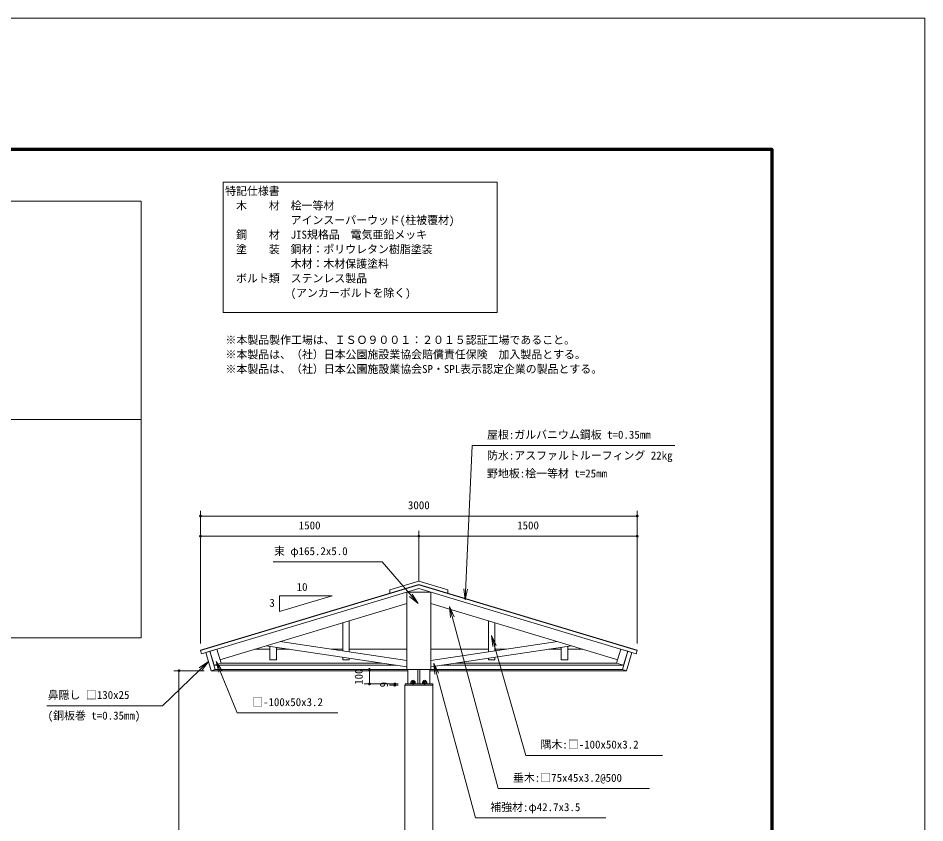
# Model space of a CAD drawing. Units: millimetres at full size, sheet at 1:30. Extents: x -600 to 13200, y -450 to 9360.
# Drawn here: x 6972 to 13200, y 3832 to 9360 of the extents above; entities that cross this region are included whole.
import ezdxf
from ezdxf.enums import TextEntityAlignment as Align

# ---------------------------------------------------------------- set-up
doc = ezdxf.new("R2010")
doc.units = ezdxf.units.MM
doc.header["$LTSCALE"] = 30
doc.layers.add('D-DOC', color=7, linetype='Continuous')
for name, color, linetype, lineweight in [('D-STR', 1, 'Continuous', 13), ('D-STR-DIM', 7, 'Continuous', 13), ('D-STR-HTXT', 7, 'Continuous', 13), ('D-STR-TXT', 7, 'Continuous', 13), ('D-TTL', 7, 'Continuous', 70), ('D-TTL-FRAM', 7, 'Continuous', 13), ('V-nasSTD', 5, 'Continuous', 13)]:
    doc.layers.add(name, color=color, linetype=linetype, lineweight=lineweight)
doc.styles.add('ＭＳ ゴシック', font='')
doc.styles.get('ＭＳ ゴシック').set_extended_font_data('MS Gothic')

# ---------------------------------------------------------------- blocks, each defined once
blk = doc.blocks.new('filled_dot')
at = {"color": 0, "linetype": 'Continuous', "lineweight": -2, "const_width": 1.25}
blk.add_lwpolyline([(-0.625, 0, 1), (0.625, 0, 1)], format="xyb", close=True, dxfattribs=at)
blk = doc.blocks.new('open_arrow')
at = {"color": 0, "linetype": 'Continuous', "lineweight": -2}
blk.add_lwpolyline([(7.5, 1.25), (0, 0), (7.5, -1.25)], dxfattribs=at)

msp = doc.modelspace()

# ---------------------------------------------------------------- linework, layer by layer
at = {"layer": 'D-STR'}
for p, q in [((4816.04, 6602.37), (7816.04, 6602.37)), ((9524.35, 5433.36), (9724.35, 5493.36)), ((9924.35, 5433.36), (9724.35, 5493.36)), ((8223.78, 5019.18), (9724.35, 5469.35)), ((8224.35, 5017.26), (9724.35, 5467.26)), ((8231.53, 4993.32), (9724.35, 5441.16)), ((9524.35, 5433.36), (9524.35, 5409.35)), ((11224.92, 5019.18), (9724.35, 5469.35)), ((11224.35, 5017.26), (9724.35, 5467.26)), ((11217.17, 4993.32), (9724.35, 5441.16)), ((9924.35, 5433.36), (9924.35, 5409.35)), ((8768.24, 5392.39), (9128.24, 5392.39)), ((8768.24, 5284.39), (9128.24, 5392.39)), ((8768.24, 5392.39), (8768.24, 5284.39)), ((9641.75, 5416.38), (9806.95, 5416.38)), ((9641.75, 4886.42), (9641.75, 5416.38)), ((9806.95, 4886.42), (9806.95, 5416.38)), ((8358.45, 4953.09), (9641.75, 5338.08)), ((11090.25, 4953.09), (9806.95, 5338.08)), ((9641.75, 4903.92), (8676.35, 5048.46)), ((9641.75, 4947.1), (8772.35, 5077.26)), ((9806.95, 4947.1), (10676.35, 5077.26)), ((9806.95, 4903.92), (10772.35, 5048.46)), ((8224.35, 5017.26), (8231.53, 4993.32)), ((8701.85, 5024.93), (8597.9, 5024.93)), ((8833.53, 5024.93), (8746.85, 5024.93)), ((9201.85, 5024.93), (9121.92, 5024.93)), ((9641.75, 5024.93), (9246.85, 5024.93)), ((10201.85, 5024.93), (9806.95, 5024.93)), ((10326.78, 5024.93), (10246.85, 5024.93)), ((10701.85, 5024.93), (10615.17, 5024.93)), ((10850.8, 5024.93), (10746.85, 5024.93)), ((11224.35, 5017.26), (11217.17, 4993.32)), ((9473.3, 4929.14), (8365.63, 4929.14)), ((9975.4, 4929.14), (11083.07, 4929.14)), ((9649.35, 4877.42), (8297.62, 4877.42)), ((8317.74, 4914.78), (9569.27, 4914.78)), ((8326.36, 4886.04), (9641.75, 4886.04)), ((9806.95, 4886.42), (9641.75, 4886.42)), ((9649.35, 4786.42), (9649.35, 4886.42)), ((9799.35, 4786.42), (9799.35, 4886.42)), ((11151.08, 4877.42), (9799.35, 4877.42)), ((9806.95, 4886.04), (11122.34, 4886.04)), ((11130.96, 4914.78), (9879.43, 4914.78)), ((9670.49, 4801.32), (9672.95, 4802.62)), ((9670.49, 4789.62), (9670.49, 4801.32)), ((9695.75, 4802.62), (9672.95, 4802.62)), ((9677.42, 4789.62), (9677.42, 4801.32)), ((9684.35, 4783.82), (9684.35, 4805.22)), ((9691.28, 4789.62), (9691.28, 4801.32)), ((9698.21, 4801.32), (9695.75, 4802.62)), ((9698.21, 4789.62), (9698.21, 4801.32)), ((9750.49, 4801.32), (9752.95, 4802.62)), ((9750.49, 4789.62), (9750.49, 4801.32)), ((9752.95, 4802.62), (9775.75, 4802.62)), ((9757.42, 4789.62), (9757.42, 4801.32)), ((9764.35, 4783.82), (9764.35, 4805.22)), ((9771.28, 4789.62), (9771.28, 4801.32)), ((9778.21, 4801.32), (9775.75, 4802.62)), ((9778.21, 4789.62), (9778.21, 4801.32)), ((9699.35, 4789.62), (9669.35, 4789.62)), ((9669.35, 4789.62), (9669.35, 4786.42)), ((9699.35, 4786.42), (9669.35, 4786.42)), ((9699.35, 4789.62), (9699.35, 4786.42)), ((9749.35, 4789.62), (9779.35, 4789.62)), ((9749.35, 4789.62), (9749.35, 4786.42)), ((9749.35, 4786.42), (9779.35, 4786.42)), ((9779.35, 4789.62), (9779.35, 4786.42))]:
    msp.add_line(p, q, dxfattribs=at)
for points in [[(6316.04, 8102.37), (7816.04, 8102.37), (7816.04, 5102.37), (6316.04, 5102.37)], [(9246.85, 5006.22), (9246.85, 5219.61), (9201.85, 5206.11), (9201.85, 5012.96)], [(10201.85, 5006.22), (10201.85, 5219.61), (10246.85, 5206.11), (10246.85, 5012.96)], [(8701.85, 5044.64), (8701.85, 4953.09), (8746.85, 4953.09), (8746.85, 5037.9)], [(10746.85, 5044.64), (10746.85, 4953.09), (10701.85, 4953.09), (10701.85, 5037.9)], [(9201.85, 4969.78), (9201.85, 4953.09), (9246.85, 4953.09), (9246.85, 4963.05)], [(10246.85, 4969.78), (10246.85, 4953.09), (10201.85, 4953.09), (10201.85, 4963.05)]]:
    msp.add_lwpolyline(points, dxfattribs=at)
for points in [[(8297.62, 4877.42), (8326.36, 4886.04), (8289, 5010.56), (8260.27, 5001.94)], [(8317.74, 4914.78), (8365.63, 4929.14), (8336.89, 5024.93), (8289, 5010.56)], [(11130.96, 4914.78), (11083.07, 4929.14), (11111.81, 5024.93), (11159.7, 5010.56)], [(11151.08, 4877.42), (11122.34, 4886.04), (11159.7, 5010.56), (11188.43, 5001.94)], [(9730.35, 4786.42), (9730.35, 4886.42), (9718.35, 4886.42), (9718.35, 4786.42)], [(9629, 4777.42), (9819.7, 4777.42), (9819.7, 2263.42), (9629, 2263.42)], [(9629.35, 4777.42), (9819.35, 4777.42), (9819.35, 4786.42), (9629.35, 4786.42)]]:
    msp.add_lwpolyline(points, close=True, dxfattribs=at)
for centre, radius, start, end in [((9673.96, 4797.75), 4.98, 45.90122, 78.32053), ((9684.36, 4802.62), 9.38, 0, 180), ((9684.35, 4783.51), 19.11, 68.74529, 111.25471), ((9694.74, 4797.75), 4.98, 101.67947, 134.09878), ((9764.34, 4802.62), 9.38, 0, 180), ((9753.96, 4797.75), 4.98, 45.90122, 78.32053), ((9764.35, 4783.51), 19.11, 68.74529, 111.25471), ((9774.74, 4797.75), 4.98, 101.67947, 134.09878)]:
    msp.add_arc(centre, radius, start, end, dxfattribs=at)
at = {"layer": 'D-STR-DIM'}
for p, q in [((8224.35, 5065.26), (8224.35, 5976.04)), ((8224.35, 5940.04), (11224.35, 5940.04)), ((11224.35, 5065.26), (11224.35, 5976.04)), ((8224.35, 5065.26), (8224.35, 5837.52)), ((8224.35, 5801.52), (9724.35, 5801.52)), ((9724.35, 5489.16), (9724.35, 5837.52)), ((9724.35, 5489.16), (9724.35, 5837.52)), ((9724.35, 5801.52), (11224.35, 5801.52)), ((11224.35, 5065.26), (11224.35, 5837.52)), ((8249.62, 4877.42), (8040.76, 4877.42)), ((8076.76, 4877.42), (8076.76, 2577.42)), ((9593.75, 4886.42), (9349.28, 4886.42)), ((9385.28, 4886.42), (9385.28, 4786.42)), ((9581.35, 4786.42), (9349.28, 4786.42)), ((9581.35, 4786.42), (9523.03, 4786.42)), ((9581.35, 4777.42), (9523.03, 4777.42)), ((9559.03, 4786.42), (9559.03, 4777.42))]:
    msp.add_line(p, q, dxfattribs=at)
at = {"layer": 'D-STR-HTXT'}
for points in [[(10042, 5364.28), (10090.91, 6424.43), (10165.91, 6424.43), (11482.47, 6424.43)], [(9718.65, 5339.12), (9471.36, 5624.64), (9396.36, 5624.64), (8722.88, 5624.64)], [(9935.69, 5317.68), (10269.23, 4067.61), (10344.23, 4067.61), (11308.95, 4067.61)], [(10223.2, 5120.13), (10458.18, 4296.04), (10533.18, 4296.04), (11397.39, 4296.04)], [(8278.95, 4939.68), (7963.92, 4636.85), (7888.92, 4636.85), (7169.76, 4636.85)], [(8332.71, 4941.06), (8477.46, 4587.62), (8552.46, 4587.62), (9168.07, 4587.62)], [(9826.97, 4928.73), (10113.4, 3866.27), (10188.4, 3866.27), (11008.07, 3866.27)]]:
    msp.add_lwpolyline(points, dxfattribs=at)
at = {"layer": 'D-TTL'}
msp.add_lwpolyline([(450, 450), (450, 8460), (12150, 8460), (12150, 450)], close=True, dxfattribs=at)
at = {"layer": 'D-TTL-FRAM', "color": 2}
msp.add_lwpolyline([(8379.83, 8233.3), (10261.9, 8233.3), (10261.9, 7337.54), (8379.83, 7337.54)], close=True, dxfattribs=at)
at = {"layer": 'V-nasSTD'}
msp.add_lwpolyline([(-600, -450), (-600, 9360), (13200, 9360), (13200, -450)], close=True, dxfattribs=at)

# ---------------------------------------------------------------- block references
at = {"layer": 'D-STR-DIM', "xscale": 7.5, "yscale": 7.5}
for p in [(8224.35, 5940.04), (8224.35, 5801.52), (9724.35, 5801.52)]:
    msp.add_blockref('filled_dot', p, dxfattribs=at)
for p, rotation in [((11224.35, 5940.04), 180), ((9724.35, 5801.52), 180), ((11224.35, 5801.52), 180), ((8076.76, 4877.42), 270), ((9385.28, 4886.42), 270), ((9385.28, 4786.42), 90), ((9559.03, 4786.42), 270), ((9559.03, 4777.42), 90)]:
    msp.add_blockref('filled_dot', p, dxfattribs=dict(at, rotation=rotation))
at = {"layer": 'D-STR-HTXT', "xscale": 10, "yscale": 10}
for p, rotation in [((10042, 5364.28), 87.4), ((9718.65, 5339.12), 130.9), ((9935.69, 5317.68), 284.9), ((10223.2, 5120.13), 285.9), ((8278.95, 4939.68), 223.9), ((8332.71, 4941.06), 292.3), ((9826.97, 4928.73), 285.1)]:
    msp.add_blockref('open_arrow', p, dxfattribs=dict(at, rotation=rotation))

# ---------------------------------------------------------------- texts
at = {"layer": 'D-DOC', "style": 'ＭＳ ゴシック'}
for s, p in [('特記仕様書', (8393.79, 8199.92)), ('\u3000木\u3000\u3000材\u3000桧一等材', (8393.79, 8099.92)), ('\u3000\u3000\u3000\u3000\u3000\u3000アインスーパーウッド(柱被覆材)', (8393.79, 7999.92)), ('\u3000鋼\u3000\u3000材\u3000JIS規格品\u3000電気亜鉛メッキ', (8393.79, 7899.92)), ('\u3000塗\u3000\u3000装\u3000鋼材：ポリウレタン樹脂塗装', (8393.79, 7799.92)), ('\u3000\u3000\u3000\u3000\u3000\u3000木材：木材保護塗料', (8393.79, 7699.92)), ('\u3000ボルト類\u3000ステンレス製品', (8393.79, 7599.92)), ('\u3000\u3000\u3000\u3000\u3000\u3000(アンカーボルトを除く)', (8393.79, 7499.92)), ('※本製品製作工場は、ＩＳＯ９００１：２０１５認証工場であること。', (8396.37, 7177.12)), ('※本製品は、（社）日本公園施設業協会賠償責任保険\u3000加入製品とする。', (8396.37, 7077.12)), ('※本製品は、（社）日本公園施設業協会SP・SPL表示認定企業の製品とする。\u3000', (8396.37, 6977.12))]:
    msp.add_text(s, height=54.99, dxfattribs=at).set_placement(p, align=Align.TOP_LEFT)
at = {"layer": 'D-STR-DIM', "style": 'ＭＳ ゴシック'}
for s, p in [('3000', (9724.35, 6041.68)), ('1500', (8974.35, 5903.16)), ('1500', (10474.35, 5903.16))]:
    msp.add_text(s, height=54.99, dxfattribs=at).set_placement(p, align=Align.TOP_CENTER)
for s, p in [('100', (9283.64, 4836.42)), ('9', (9457.39, 4781.92))]:
    msp.add_text(s, height=54.99, rotation=90, dxfattribs=at).set_placement(p, align=Align.TOP_CENTER)
at = {"layer": 'D-STR-HTXT', "style": 'ＭＳ ゴシック'}
for s, p in [('屋根:ガルバニウム鋼板 t=0.35mm', (10192.55, 6526.06)), ('防水:アスファルトルーフィング 22kg', (10192.55, 6383.18)), ('野地板:桧一等材 t=25mm', (10192.55, 6259.68)), ('束 φ165.2x5.0', (8729.48, 5726.27)), ('鼻隠し □130x25', (7174.98, 4738.48)), ('□-100x50x3.2', (8579.09, 4689.25)), ('(銅板巻 t=0.35mm)', (7174.98, 4596.67)), ('隅木:□-100x50x3.2', (10559.81, 4397.67)), ('垂木:□75x45x3.2@500', (10370.86, 4169.24)), ('補強材:φ42.7x3.5', (10215.03, 3967.9))]:
    msp.add_text(s, height=54.99, dxfattribs=at).set_placement(p, align=Align.TOP_LEFT)
at = {"layer": 'D-STR-TXT', "style": 'ＭＳ ゴシック'}
for s, p in [('10', (8884.85, 5479.8)), ('3', (8697.89, 5371.46))]:
    msp.add_text(s, height=54.99, dxfattribs=at).set_placement(p, align=Align.TOP_LEFT)

doc.saveas('drawing.dxf')
